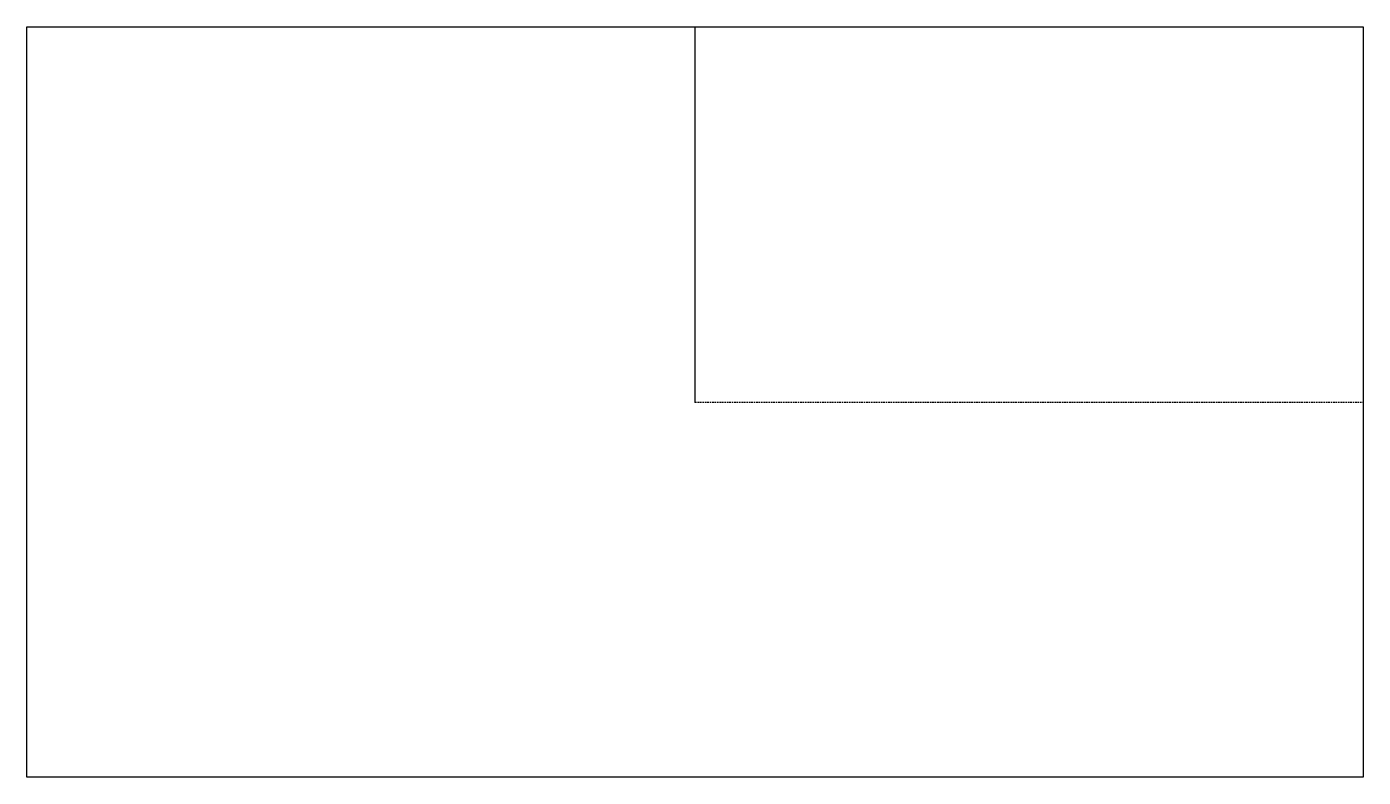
# Model space of a CAD drawing. Header units: millimetres. Extents: x -205 to 205, y -115 to 115.
import ezdxf

# ---------------------------------------------------------------- set-up
doc = ezdxf.new("R2010")
doc.units = ezdxf.units.MM
doc.linetypes.add('DASHED', pattern=[0.75, 0.5, -0.25])
doc.layers.get('0').update_dxf_attribs({"linetype": 'CONTINUOUS'})

msp = doc.modelspace()

# ---------------------------------------------------------------- linework, layer by layer
at = {"linetype": 'DASHED'}
for q in [(0, 115), (205, 0)]:
    msp.add_line((0, 0), q, dxfattribs=at)
msp.add_line((0, 0), (0, 115))
msp.add_lwpolyline([(-205, 115), (205, 115), (205, -115), (-205, -115)], close=True)
msp.add_point((0, 0))

doc.saveas('drawing.dxf')
